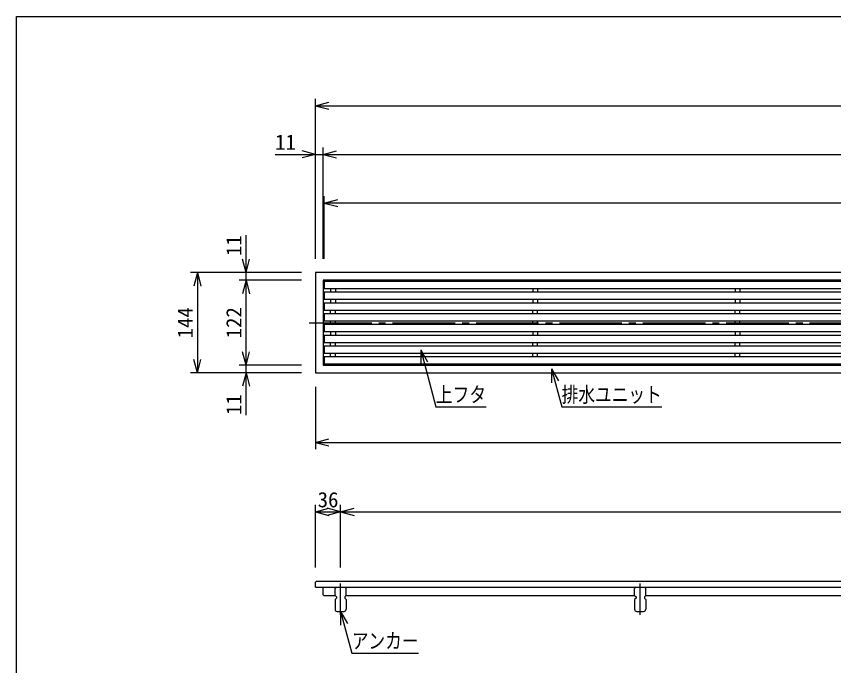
# Model space of a CAD drawing. Units: millimetres, scale not verified. Extents: x -1365 to 1365, y -930 to 870.
# Drawn here: x -1365 to -189, y -63 to 870 of the extents above; entities that cross this region are included whole.
import ezdxf
from ezdxf.enums import TextEntityAlignment as Align

# ---------------------------------------------------------------- set-up
doc = ezdxf.new("R2010")
doc.units = ezdxf.units.MM
doc.header["$LTSCALE"] = 10
doc.linetypes.add('CHAIN1', pattern=[8, 5, -1, 1, -1])
doc.linetypes.add('CHAIN2', pattern=[12, 9, -1, 1, -1])
for name, color, linetype in [('0-0_計極細', 2, 'Continuous'), ('0-1_計細線', 3, 'Continuous'), ('0-5_寸法線', 7, 'Continuous'), ('0-8_枠中線', 5, 'Continuous')]:
    doc.layers.add(name, color=color, linetype=linetype)
doc.styles.add('ＭＳ ゴシック', font='')
doc.styles.get('ＭＳ ゴシック').set_extended_font_data('MS Gothic')

msp = doc.modelspace()

# ---------------------------------------------------------------- linework, layer by layer
at = {"layer": '0-0_計極細'}
for p, q in [((-912.98, 478.83), (-912.98, 473.33)), ((-906.08, 478.83), (-906.08, 473.33)), ((-621.98, 478.83), (-621.98, 473.33)), ((-615.08, 478.83), (-615.08, 473.33)), ((-330.98, 478.83), (-330.98, 473.33)), ((-324.08, 478.83), (-324.08, 473.33)), ((-912.98, 463.33), (-912.98, 457.83)), ((-906.08, 463.33), (-906.08, 457.83)), ((-621.98, 463.33), (-621.98, 457.83)), ((-615.08, 463.33), (-615.08, 457.83)), ((-330.98, 463.33), (-330.98, 457.83)), ((-324.08, 463.33), (-324.08, 457.83)), ((-912.98, 442.33), (-912.98, 447.83)), ((-906.08, 442.33), (-906.08, 447.83)), ((-621.98, 442.33), (-621.98, 447.83)), ((-615.08, 442.33), (-615.08, 447.83)), ((-330.98, 442.33), (-330.98, 447.83)), ((-324.08, 442.33), (-324.08, 447.83)), ((-912.98, 426.83), (-912.98, 432.33)), ((-906.08, 426.83), (-906.08, 432.33)), ((-621.98, 426.83), (-621.98, 432.33)), ((-615.08, 426.83), (-615.08, 432.33)), ((-330.98, 426.83), (-330.98, 432.33)), ((-324.08, 426.83), (-324.08, 432.33)), ((-912.98, 416.83), (-912.98, 411.33)), ((-906.08, 416.83), (-906.08, 411.33)), ((-621.98, 416.83), (-621.98, 411.33)), ((-615.08, 416.83), (-615.08, 411.33)), ((-330.98, 416.83), (-330.98, 411.33)), ((-324.08, 416.83), (-324.08, 411.33)), ((-912.98, 395.83), (-912.98, 401.33)), ((-906.08, 395.83), (-906.08, 401.33)), ((-621.98, 395.83), (-621.98, 401.33)), ((-615.08, 395.83), (-615.08, 401.33)), ((-330.98, 395.83), (-330.98, 401.33)), ((-324.08, 395.83), (-324.08, 401.33)), ((-912.98, 380.33), (-912.98, 385.83)), ((-906.08, 380.33), (-906.08, 385.83)), ((-621.98, 380.33), (-621.98, 385.83)), ((-615.08, 380.33), (-615.08, 385.83)), ((-330.98, 380.33), (-330.98, 385.83)), ((-324.08, 380.33), (-324.08, 385.83))]:
    msp.add_line(p, q, dxfattribs=at)
at = {"layer": '0-0_計極細', "linetype": 'CHAIN2'}
msp.add_line((-943.7, 429.58), (871.33, 429.58), dxfattribs=at)
at = {"layer": '0-0_計極細', "linetype": 'CHAIN1'}
for p, q in [((-898.53, 9.79), (-898.53, 54.84)), ((-467.53, 9.79), (-467.53, 54.84))]:
    msp.add_line(p, q, dxfattribs=at)
at = {"layer": '0-1_計細線'}
for p, q in [((-922.03, 488.83), (-922.03, 478.83)), ((700.16, 488.83), (-922.03, 488.83)), ((-922.03, 478.83), (705.45, 478.83)), ((-922.03, 473.33), (-922.03, 463.33)), ((707.32, 473.33), (-922.03, 473.33)), ((-922.03, 463.33), (709.15, 463.33)), ((-922.03, 457.83), (-922.03, 447.83)), ((709.36, 457.83), (-922.03, 457.83)), ((-922.03, 447.83), (708.29, 447.83)), ((-922.03, 442.33), (-922.03, 432.33)), ((706.87, 442.33), (-922.03, 442.33)), ((-922.03, 432.33), (702.6, 432.33)), ((-922.03, 426.83), (-922.03, 416.83)), ((699.35, 426.83), (-922.03, 426.83)), ((-922.03, 416.83), (695.07, 416.83)), ((-922.03, 411.33), (-922.03, 401.33)), ((693.66, 411.33), (-922.03, 411.33)), ((-922.03, 401.33), (692.59, 401.33)), ((-922.03, 395.83), (-922.03, 385.83)), ((692.79, 395.83), (-922.03, 395.83)), ((-922.03, 385.83), (694.62, 385.83)), ((-922.03, 380.33), (-922.03, 370.33)), ((696.5, 380.33), (-922.03, 380.33)), ((-922.03, 370.33), (701.79, 370.33)), ((-934.53, 49.58), (-934.53, 56.58)), ((-934.53, 49.58), (781.47, 49.58)), ((-923.53, 38.58), (-923.53, 49.58)), ((-904.53, 49.57), (-906.53, 47.57)), ((-906.53, 37.57), (-906.53, 47.57)), ((-904.53, 49.57), (-892.53, 49.57)), ((-890.53, 47.57), (-892.53, 49.57)), ((-890.53, 37.57), (-890.53, 47.57)), ((-473.53, 49.57), (-475.53, 47.57)), ((-475.53, 37.57), (-475.53, 47.57)), ((-473.53, 49.57), (-461.53, 49.57)), ((-459.53, 47.57), (-461.53, 49.57)), ((-459.53, 37.57), (-459.53, 47.57)), ((-922.53, 37.58), (-906.53, 37.58)), ((-906.53, 37.57), (-904.53, 35.57)), ((-904.53, 35.57), (-904.53, 33.57)), ((-890.53, 37.57), (-892.53, 35.57)), ((-892.53, 35.57), (-892.53, 33.57)), ((-890.53, 37.58), (-475.53, 37.58)), ((-475.53, 37.57), (-473.53, 35.57)), ((-473.53, 35.57), (-473.53, 33.57)), ((-459.53, 37.57), (-461.53, 35.57)), ((-461.53, 35.57), (-461.53, 33.57)), ((-459.53, 37.58), (-44.53, 37.58)), ((-904.53, 33.57), (-906.53, 31.57)), ((-906.53, 31.57), (-906.53, 17.57)), ((-892.53, 33.57), (-890.53, 31.57)), ((-890.53, 31.57), (-890.53, 17.57)), ((-473.53, 33.57), (-475.53, 31.57)), ((-475.53, 31.57), (-475.53, 17.57)), ((-461.53, 33.57), (-459.53, 31.57)), ((-459.53, 31.57), (-459.53, 17.57)), ((-903.53, 14.57), (-893.53, 14.57)), ((-472.53, 14.57), (-462.53, 14.57))]:
    msp.add_line(p, q, dxfattribs=at)
for points in [[(-934.53, 501.58), (-934.53, 357.58), (861.47, 357.58), (861.47, 501.58)], [(-923.53, 490.58), (-923.53, 368.58), (850.47, 368.58), (850.47, 490.58)]]:
    msp.add_lwpolyline(points, close=True, dxfattribs=at)
msp.add_lwpolyline([(860.47, 57.58), (851.47, 57.58), (-933.53, 57.58)], dxfattribs=at)
for centre, radius, start, end in [((-933.53, 56.58), 1, 90, 180), ((-922.53, 38.58), 1, 180, 270), ((-903.53, 17.57), 3, 180, 270), ((-893.53, 17.57), 3, 270, 360), ((-472.53, 17.57), 3, 180, 270), ((-462.53, 17.57), 3, 270, 360)]:
    msp.add_arc(centre, radius, start, end, dxfattribs=at)
at = {"layer": '0-5_寸法線'}
for p, q in [((-934.53, 521.58), (-934.53, 751.58)), ((-934.53, 741.58), (-915.21, 746.76)), ((-934.53, 741.58), (-915.21, 736.41)), ((-934.53, 741.58), (861.47, 741.58)), ((-992.72, 671.58), (-923.53, 671.58)), ((-934.53, 671.58), (-953.85, 676.76)), ((-934.53, 671.58), (-953.85, 666.41)), ((-934.53, 521.58), (-934.53, 681.58)), ((-923.53, 521.58), (-923.53, 681.58)), ((-923.53, 671.58), (-904.21, 676.76)), ((-923.53, 671.58), (-904.21, 666.41)), ((-923.53, 671.58), (850.47, 671.58)), ((-922.03, 521.58), (-922.03, 611.58)), ((-922.03, 601.58), (-902.71, 606.76)), ((-922.03, 601.58), (-902.71, 596.41)), ((848.97, 601.58), (-922.03, 601.58)), ((-1034.53, 490.58), (-1034.53, 555.48)), ((-1034.53, 501.58), (-1039.7, 520.9)), ((-1034.53, 501.58), (-1029.35, 520.9)), ((-954.53, 501.58), (-1114.53, 501.58)), ((-1104.53, 501.58), (-1109.7, 482.26)), ((-1104.53, 501.58), (-1099.35, 482.26)), ((-1104.53, 501.58), (-1104.53, 357.58)), ((-954.53, 501.58), (-1044.53, 501.58)), ((-954.53, 490.58), (-1044.53, 490.58)), ((-1034.53, 490.58), (-1039.7, 471.26)), ((-1034.53, 490.58), (-1029.35, 471.26)), ((-1034.53, 368.58), (-1034.53, 490.58)), ((-783.28, 390.65), (-773.28, 373.33)), ((-783.28, 390.65), (-783.28, 370.65)), ((-1104.53, 357.58), (-1109.7, 376.9)), ((-1104.53, 357.58), (-1099.35, 376.9)), ((-1034.53, 368.58), (-1039.7, 387.9)), ((-1034.53, 368.58), (-1029.35, 387.9)), ((-954.53, 368.58), (-1044.53, 368.58)), ((-1034.53, 296.86), (-1034.53, 368.58)), ((-954.53, 357.58), (-1114.53, 357.58)), ((-954.53, 357.58), (-1044.53, 357.58)), ((-1034.53, 357.58), (-1039.7, 338.26)), ((-1034.53, 357.58), (-1029.35, 338.26)), ((-595.1, 363.27), (-585.1, 345.95)), ((-595.1, 363.27), (-595.1, 343.27)), ((-934.53, 337.58), (-934.53, 247.58)), ((-934.53, 257.58), (-915.21, 262.76)), ((-934.53, 257.58), (-915.21, 252.41)), ((-934.53, 257.58), (781.47, 257.58)), ((-934.53, 77.58), (-934.53, 167.58)), ((-898.53, 77.58), (-898.53, 167.58)), ((-934.53, 157.58), (-915.21, 162.76)), ((-934.53, 157.58), (-915.21, 152.41)), ((-934.53, 157.58), (-898.53, 157.58)), ((-898.53, 157.58), (-917.85, 162.76)), ((-898.53, 157.58), (-917.85, 152.41)), ((-898.53, 157.58), (-879.21, 162.76)), ((-898.53, 157.58), (-879.21, 152.41)), ((-898.53, 157.58), (825.47, 157.58)), ((-898.53, 14.57), (-888.53, -2.75)), ((-898.53, 14.57), (-898.53, -5.43))]:
    msp.add_line(p, q, dxfattribs=at)
for points in [[(-783.28, 390.65), (-761.31, 308.66), (-689.31, 308.66)], [(-595.1, 363.27), (-580.47, 308.66), (-436.47, 308.66)], [(-898.53, 14.57), (-882.45, -45.43), (-786.45, -45.43)]]:
    msp.add_lwpolyline(points, dxfattribs=at)
at = {"layer": '0-8_枠中線'}
msp.add_lwpolyline([(-1365, -930), (-1365, 870), (1365, 870), (1365, -930)], close=True, dxfattribs=at)

# ---------------------------------------------------------------- texts
at = {"layer": '0-5_寸法線', "style": 'ＭＳ ゴシック'}
for s, p in [('11', (-992.72, 671.58)), ('36', (-931.53, 157.58))]:
    msp.add_text(s, height=21.99, dxfattribs=at).set_placement(p, align=Align.BOTTOM_LEFT)
for s, p in [('11', (-1034.53, 525.48)), ('144', (-1104.53, 407.08)), ('122', (-1034.53, 407.08)), ('11', (-1034.53, 296.86))]:
    msp.add_text(s, height=21.99, rotation=90, dxfattribs=at).set_placement(p, align=Align.BOTTOM_LEFT)
at = {"layer": '0-5_寸法線', "style": 'ＭＳ ゴシック', "width": 0.8}
for s, p in [('上フタ', (-761.31, 308.66)), ('排水ユニット', (-580.47, 308.66)), ('アンカー', (-882.45, -45.43))]:
    msp.add_text(s, height=21.99, dxfattribs=at).set_placement(p, align=Align.BOTTOM_LEFT)

doc.saveas('drawing.dxf')
